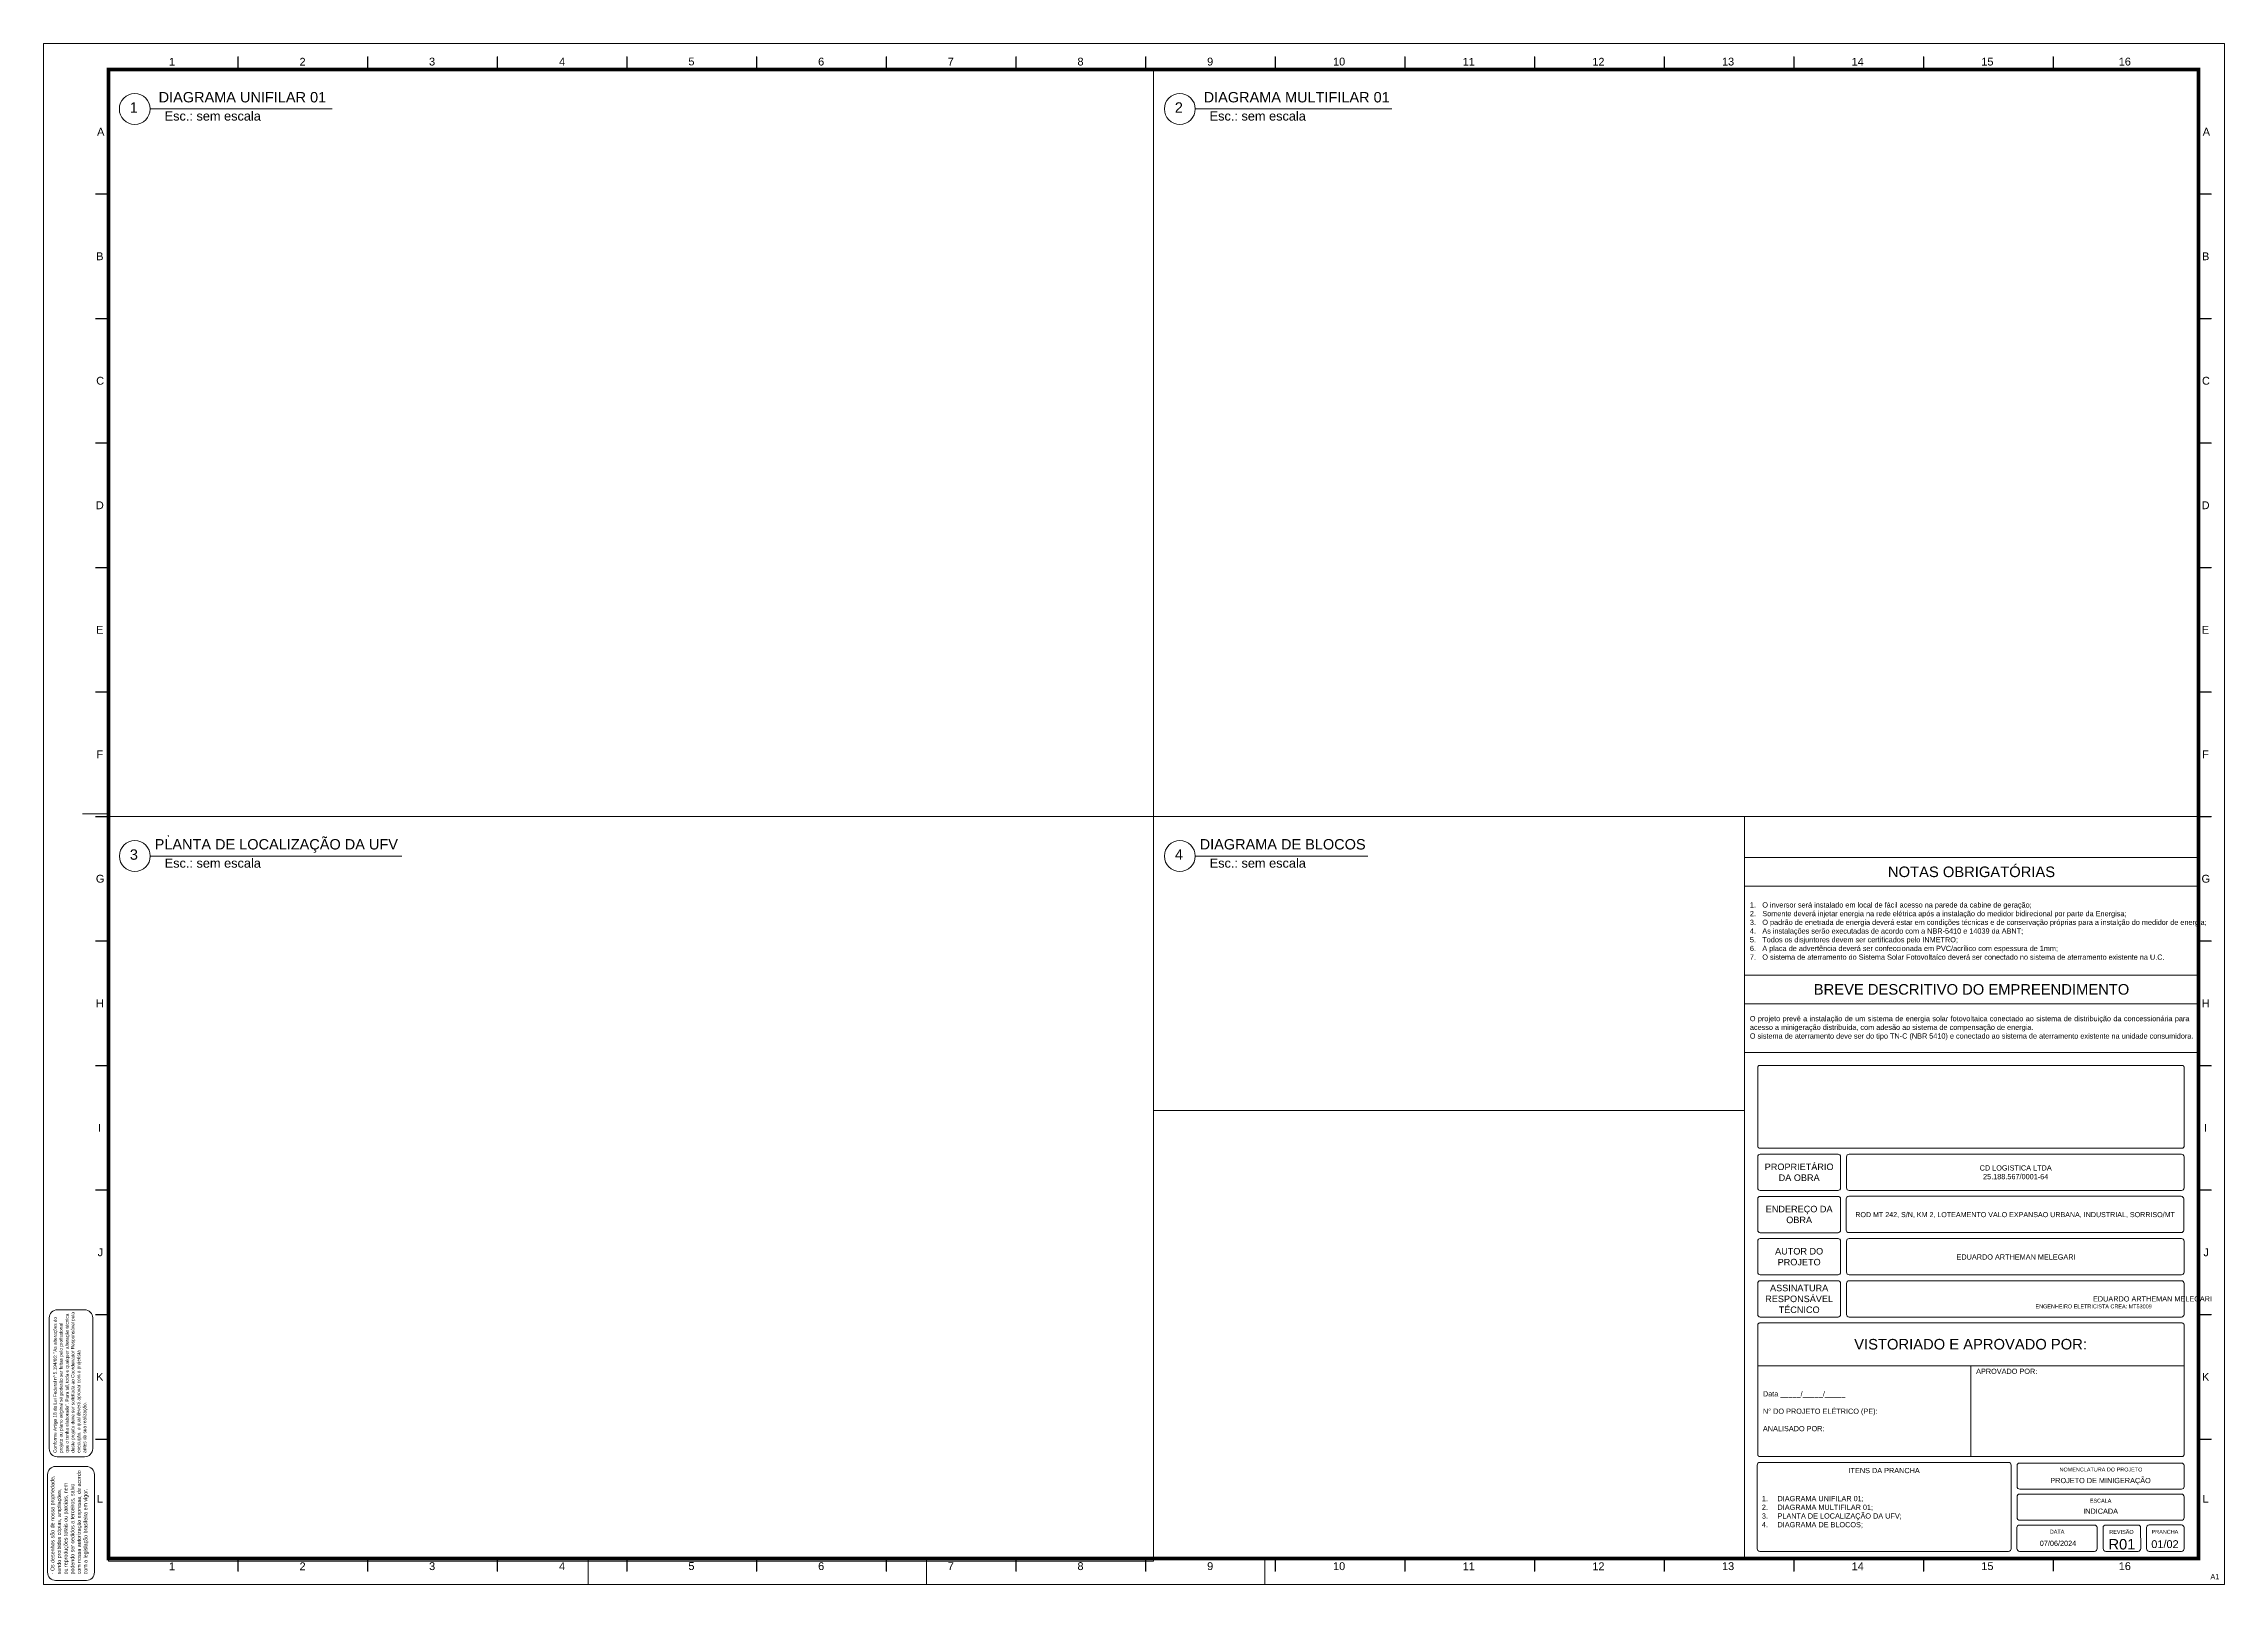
# Paper-space layout 'PROJETO ELÉTRICO MINI 1-2' of a CAD drawing. Header units: millimetres. Extents: x 0 to 841, y 0 to 594.
# The model-space entities are those that its viewports show. They can reach past a viewport. Long polylines and large blocks are cut down to what shows.
import ezdxf
from ezdxf.enums import TextEntityAlignment as Align

# ---------------------------------------------------------------- set-up
doc = ezdxf.new("R2010")
doc.units = ezdxf.units.MM
doc.layers.add('DESENHO', color=7, linetype='Continuous', lineweight=0)
doc.layers.add('PRANCHA A1', color=7, linetype='Continuous', lineweight=0)
doc.styles.add('ARIAL', font='arial.ttf')
doc.styles.add('PDF ArialMT', font='arial.ttf')

msp = doc.modelspace()

# ---------------------------------------------------------------- hatches: boundary and pattern name
at = {"layer": 'DESENHO'}
h = msp.add_hatch(dxfattribs=at)
h.set_pattern_fill('ANGLE', color=256)
h.set_pattern_definition([(0, (628.488, -1391.232), (0, 6.985), [5.08, -1.905]), (90, (628.488, -1391.232), (-6.985, 4e-16), [5.08, -1.905])])
h.paths.add_polyline_path([(3949.36, -942.95, 1), (3948.91, -942.95, 1)])

psp = doc.layouts.new('PROJETO ELÉTRICO MINI 1-2')

# ---------------------------------------------------------------- hatches: boundary and pattern name
at = {"layer": 'PRANCHA A1', "transparency": 33554559}
for points in [[(75.22, 588.88), (74.72, 588.88), (74.72, 583.88), (75.22, 583.88)], [(125.22, 588.88), (124.71, 588.88), (124.71, 583.88), (125.22, 583.88)], [(175.21, 588.88), (174.7, 588.88), (174.7, 583.88), (175.21, 583.88)], [(225.21, 588.88), (224.7, 588.88), (224.7, 583.88), (225.21, 583.88)], [(275.2, 588.88), (274.69, 588.88), (274.69, 583.88), (275.2, 583.88)], [(325.24, 588.88), (324.73, 588.88), (324.73, 583.88), (325.24, 583.88)], [(375.23, 588.88), (374.72, 588.88), (374.72, 583.88), (375.23, 583.88)], [(425.22, 588.88), (424.72, 588.88), (424.72, 583.88), (425.22, 583.88)], [(475.22, 588.88), (474.71, 588.88), (474.71, 583.88), (475.22, 583.88)], [(525.21, 588.88), (524.7, 588.88), (524.7, 583.88), (525.21, 583.88)], [(575.21, 588.88), (574.7, 588.88), (574.7, 583.88), (575.21, 583.88)], [(625.2, 588.88), (624.69, 588.88), (624.69, 583.88), (625.2, 583.88)], [(675.19, 588.88), (674.69, 588.88), (674.69, 583.88), (675.19, 583.88)], [(725.19, 588.88), (724.68, 588.88), (724.68, 583.88), (725.19, 583.88)], [(775.18, 588.88), (774.67, 588.88), (774.67, 583.88), (775.18, 583.88)], [(24.98, 535.67), (24.98, 536.13), (19.98, 536.13), (19.98, 535.67)], [(835.93, 535.67), (835.93, 536.13), (830.93, 536.13), (830.93, 535.67)], [(24.98, 487.66), (24.98, 488.17), (19.98, 488.17), (19.98, 487.66)], [(835.93, 487.66), (835.93, 488.17), (830.93, 488.17), (830.93, 487.66)], [(24.98, 439.66), (24.98, 440.17), (19.98, 440.17), (19.98, 439.66)], [(835.93, 439.66), (835.93, 440.17), (830.93, 440.17), (830.93, 439.66)], [(24.98, 391.65), (24.98, 392.16), (19.98, 392.16), (19.98, 391.65)], [(835.93, 391.65), (835.93, 392.16), (830.93, 392.16), (830.93, 391.65)], [(24.98, 343.69), (24.98, 344.2), (19.98, 344.2), (19.98, 343.69)], [(835.93, 343.69), (835.93, 344.2), (830.93, 344.2), (830.93, 343.69)], [(24.98, 295.69), (24.98, 296.2), (19.98, 296.2), (19.98, 295.69)], [(835.93, 295.69), (835.93, 296.2), (830.93, 296.2), (830.93, 295.69)], [(24.98, 247.68), (24.98, 248.19), (19.98, 248.19), (19.98, 247.68)], [(835.93, 247.68), (835.93, 248.19), (830.93, 248.19), (830.93, 247.68)], [(24.98, 199.72), (24.98, 200.19), (19.98, 200.19), (19.98, 199.72)], [(835.93, 199.72), (835.93, 200.19), (830.93, 200.19), (830.93, 199.72)], [(24.98, 151.72), (24.98, 152.23), (19.98, 152.23), (19.98, 151.72)], [(835.93, 151.72), (835.93, 152.23), (830.93, 152.23), (830.93, 151.72)], [(24.98, 103.71), (24.98, 104.22), (19.98, 104.22), (19.98, 103.71)], [(835.93, 103.71), (835.93, 104.22), (830.93, 104.22), (830.93, 103.71)], [(24.98, 55.71), (24.98, 56.22), (19.98, 56.22), (19.98, 55.71)], [(835.93, 55.71), (835.93, 56.22), (830.93, 56.22), (830.93, 55.71)], [(75.22, 9.99), (74.72, 9.99), (74.72, 5), (75.22, 5)], [(125.22, 9.99), (124.71, 9.99), (124.71, 5), (125.22, 5)], [(175.21, 9.99), (174.7, 9.99), (174.7, 5), (175.21, 5)], [(225.21, 9.99), (224.7, 9.99), (224.7, 5), (225.21, 5)], [(275.2, 9.99), (274.69, 9.99), (274.69, 5), (275.2, 5)], [(325.24, 9.99), (324.73, 9.99), (324.73, 5), (325.24, 5)], [(375.23, 9.99), (374.72, 9.99), (374.72, 5), (375.23, 5)], [(425.22, 9.99), (424.72, 9.99), (424.72, 5), (425.22, 5)], [(475.22, 9.99), (474.71, 9.99), (474.71, 5), (475.22, 5)], [(525.21, 9.99), (524.7, 9.99), (524.7, 5), (525.21, 5)], [(575.21, 9.99), (574.7, 9.99), (574.7, 5), (575.21, 5)], [(625.2, 9.99), (624.69, 9.99), (624.69, 5), (625.2, 5)], [(675.19, 9.99), (674.69, 9.99), (674.69, 5), (675.19, 5)], [(725.19, 9.99), (724.68, 9.99), (724.68, 5), (725.19, 5)], [(775.18, 9.99), (774.67, 9.99), (774.67, 5), (775.18, 5)]]:
    psp.add_hatch(color=256, dxfattribs=at).paths.add_polyline_path(points)

# ---------------------------------------------------------------- linework, layer by layer
at = {"layer": 'PRANCHA A1'}
for p, q in [((25, 583.9), (830.93, 583.9)), ((655.93, 269.09), (830.91, 269.09)), ((655.93, 234.84), (830.91, 234.84)), ((655.93, 223.78), (830.91, 223.78)), ((660.97, 99.97), (660.98, 100.02)), ((660.97, 99.93), (660.97, 99.97)), ((660.97, 85.15), (660.97, 99.93)), ((660.97, 99.93), (660.97, 99.93)), ((660.98, 100.07), (660.99, 100.12)), ((660.98, 100.02), (660.98, 100.07)), ((660.98, 100.07), (660.98, 100.07)), ((660.98, 100.02), (660.98, 100.02)), ((660.99, 100.12), (661.01, 100.17)), ((660.99, 100.12), (660.99, 100.12)), ((661.01, 100.17), (661.02, 100.22)), ((661.01, 100.17), (661.01, 100.17)), ((661.02, 100.22), (661.04, 100.27)), ((661.02, 100.22), (661.02, 100.22)), ((661.04, 100.27), (661.07, 100.32)), ((661.04, 100.27), (661.04, 100.27)), ((661.04, 100.27), (661.04, 100.27)), ((661.07, 100.32), (661.1, 100.37)), ((661.07, 100.32), (661.07, 100.32)), ((661.1, 100.37), (661.12, 100.41)), ((661.1, 100.37), (661.1, 100.37)), ((661.1, 100.37), (661.1, 100.37)), ((661.12, 100.41), (661.15, 100.45)), ((661.12, 100.41), (661.12, 100.41)), ((661.12, 100.41), (661.12, 100.41)), ((661.15, 100.45), (661.21, 100.5)), ((661.15, 100.45), (661.15, 100.45)), ((661.21, 100.5), (661.24, 100.54)), ((661.21, 100.5), (661.21, 100.5)), ((661.21, 100.5), (661.21, 100.5)), ((661.24, 100.54), (661.29, 100.58)), ((661.24, 100.54), (661.24, 100.54)), ((661.29, 100.58), (661.33, 100.61)), ((661.29, 100.58), (661.29, 100.58)), ((661.33, 100.61), (661.36, 100.63)), ((661.33, 100.61), (661.33, 100.61)), ((661.36, 100.63), (661.4, 100.65)), ((661.36, 100.63), (661.36, 100.63)), ((661.36, 100.63), (661.36, 100.63)), ((661.4, 100.65), (661.45, 100.68)), ((661.4, 100.65), (661.4, 100.65)), ((661.45, 100.68), (661.5, 100.7)), ((661.45, 100.68), (661.45, 100.68)), ((661.5, 100.7), (661.54, 100.71)), ((661.5, 100.7), (661.5, 100.7)), ((661.54, 100.71), (661.6, 100.73)), ((661.54, 100.71), (661.54, 100.71)), ((661.6, 100.73), (661.63, 100.74)), ((661.63, 100.74), (661.69, 100.75)), ((661.63, 100.74), (661.63, 100.74)), ((661.69, 100.75), (661.72, 100.75)), ((661.72, 100.75), (661.77, 100.75)), ((661.77, 100.75), (661.77, 100.75)), ((661.77, 100.75), (824.55, 100.75)), ((824.55, 100.75), (824.61, 100.75)), ((824.61, 100.75), (824.64, 100.75)), ((824.64, 100.75), (824.64, 100.75)), ((824.64, 100.75), (824.66, 100.75)), ((824.66, 100.75), (824.68, 100.75)), ((824.68, 100.75), (824.68, 100.75)), ((824.68, 100.75), (824.7, 100.74)), ((824.7, 100.74), (824.72, 100.74)), ((824.72, 100.74), (824.72, 100.74)), ((824.72, 100.74), (824.74, 100.73)), ((824.74, 100.73), (824.74, 100.73)), ((824.74, 100.73), (824.77, 100.73)), ((824.77, 100.73), (824.77, 100.73)), ((824.77, 100.73), (824.79, 100.72)), ((824.79, 100.72), (824.79, 100.72)), ((824.79, 100.72), (824.79, 100.72)), ((824.79, 100.72), (824.79, 100.72)), ((824.79, 100.72), (824.8, 100.72)), ((824.8, 100.72), (824.8, 100.72)), ((824.8, 100.72), (824.8, 100.72)), ((824.8, 100.72), (824.82, 100.71)), ((824.82, 100.71), (824.83, 100.71)), ((824.83, 100.71), (824.83, 100.71)), ((824.83, 100.71), (824.83, 100.71)), ((824.83, 100.71), (824.85, 100.7)), ((824.85, 100.7), (824.85, 100.7)), ((824.85, 100.7), (824.85, 100.7)), ((824.85, 100.7), (824.86, 100.69)), ((824.86, 100.69), (824.86, 100.69)), ((824.86, 100.69), (824.88, 100.69)), ((824.88, 100.69), (824.88, 100.69)), ((824.88, 100.69), (824.94, 100.66)), ((824.94, 100.66), (824.96, 100.65)), ((824.96, 100.65), (824.98, 100.64)), ((824.98, 100.64), (824.98, 100.64)), ((824.98, 100.64), (825.01, 100.62)), ((825.01, 100.62), (825.02, 100.61)), ((825.02, 100.61), (825.03, 100.6)), ((825.03, 100.6), (825.04, 100.59)), ((825.04, 100.59), (825.05, 100.59)), ((825.05, 100.59), (825.05, 100.59)), ((825.05, 100.59), (825.06, 100.58)), ((825.06, 100.58), (825.06, 100.58)), ((825.06, 100.58), (825.07, 100.57)), ((825.07, 100.57), (825.07, 100.57)), ((825.07, 100.57), (825.08, 100.56)), ((825.08, 100.56), (825.09, 100.56)), ((825.09, 100.56), (825.09, 100.55)), ((825.09, 100.55), (825.1, 100.55)), ((825.1, 100.55), (825.1, 100.54)), ((825.1, 100.54), (825.11, 100.54)), ((825.11, 100.54), (825.12, 100.53)), ((825.12, 100.53), (825.12, 100.53)), ((825.12, 100.53), (825.14, 100.51)), ((825.14, 100.51), (825.14, 100.51)), ((825.14, 100.51), (825.14, 100.51)), ((825.14, 100.51), (825.15, 100.5)), ((825.15, 100.5), (825.15, 100.5)), ((825.15, 100.5), (825.15, 100.49)), ((825.15, 100.49), (825.15, 100.49)), ((825.15, 100.49), (825.16, 100.49)), ((825.16, 100.49), (825.17, 100.48)), ((825.17, 100.48), (825.17, 100.47)), ((825.17, 100.47), (825.17, 100.47)), ((825.17, 100.47), (825.18, 100.46)), ((825.18, 100.46), (825.19, 100.46)), ((825.19, 100.46), (825.2, 100.45)), ((825.2, 100.45), (825.2, 100.44)), ((825.2, 100.44), (825.21, 100.43)), ((825.21, 100.43), (825.21, 100.43)), ((825.21, 100.43), (825.21, 100.42)), ((825.21, 100.42), (825.22, 100.42)), ((825.22, 100.42), (825.22, 100.42)), ((825.22, 100.42), (825.22, 100.41)), ((825.22, 100.41), (825.23, 100.4)), ((825.23, 100.4), (825.23, 100.39)), ((825.23, 100.39), (825.24, 100.39)), ((825.24, 100.39), (825.24, 100.38)), ((825.24, 100.38), (825.25, 100.37)), ((825.25, 100.37), (825.25, 100.36)), ((825.25, 100.36), (825.26, 100.35)), ((825.26, 100.35), (825.27, 100.34)), ((825.27, 100.34), (825.27, 100.34)), ((825.27, 100.34), (825.27, 100.33)), ((825.27, 100.33), (825.28, 100.32)), ((825.28, 100.32), (825.28, 100.32)), ((825.28, 100.32), (825.28, 100.31)), ((825.28, 100.31), (825.29, 100.3)), ((825.29, 100.3), (825.29, 100.3)), ((825.29, 100.3), (825.3, 100.28)), ((825.3, 100.28), (825.31, 100.26)), ((825.31, 100.26), (825.31, 100.25)), ((825.31, 100.25), (825.32, 100.23)), ((825.32, 100.23), (825.33, 100.22)), ((825.33, 100.22), (825.34, 100.18)), ((825.34, 100.18), (825.34, 100.17)), ((825.34, 100.17), (825.35, 100.15)), ((825.35, 100.15), (825.35, 100.14)), ((825.35, 100.14), (825.35, 100.13)), ((825.35, 100.13), (825.36, 100.12)), ((825.36, 100.12), (825.36, 100.11)), ((825.36, 100.11), (825.36, 100.09)), ((825.36, 100.09), (825.37, 100.07)), ((825.37, 100.07), (825.37, 100.05)), ((825.37, 100.05), (825.37, 100.04)), ((825.37, 100.04), (825.37, 100.01)), ((825.37, 100.01), (825.38, 99.99)), ((825.38, 99.99), (825.38, 99.96)), ((825.38, 99.96), (825.4, 83.41)), ((660.97, 85.15), (660.97, 50.2)), ((825.4, 84.21), (660.97, 84.21)), ((743.19, 84.21), (743.19, 49.26)), ((825.4, 83.41), (825.38, 50.07)), ((660.97, 50.11), (660.97, 50.2)), ((660.97, 50.07), (660.97, 50.11)), ((660.97, 50.01), (660.97, 50.07)), ((660.98, 49.97), (660.97, 50.01)), ((660.99, 49.91), (660.98, 49.97)), ((661, 49.86), (660.99, 49.91)), ((661.01, 49.82), (661, 49.86)), ((661.03, 49.76), (661.01, 49.82)), ((661.07, 49.68), (661.03, 49.76)), ((661.11, 49.63), (661.07, 49.68)), ((661.14, 49.58), (661.11, 49.63)), ((661.17, 49.55), (661.14, 49.58)), ((661.22, 49.49), (661.17, 49.55)), ((661.26, 49.46), (661.22, 49.49)), ((661.3, 49.42), (661.26, 49.46)), ((661.35, 49.38), (661.3, 49.42)), ((661.41, 49.36), (661.35, 49.38)), ((661.45, 49.33), (661.41, 49.36)), ((661.51, 49.31), (661.45, 49.33)), ((661.57, 49.29), (661.51, 49.31)), ((661.64, 49.27), (661.57, 49.29)), ((661.69, 49.27), (661.64, 49.27)), ((661.8, 49.26), (661.69, 49.27)), ((824.57, 49.26), (661.8, 49.26)), ((824.66, 49.27), (824.57, 49.26)), ((824.77, 49.29), (824.66, 49.27)), ((824.85, 49.32), (824.77, 49.29)), ((824.9, 49.34), (824.85, 49.32)), ((824.97, 49.37), (824.9, 49.34)), ((825.04, 49.42), (824.97, 49.37)), ((825.11, 49.48), (825.04, 49.42)), ((825.15, 49.52), (825.11, 49.48)), ((825.19, 49.56), (825.15, 49.52)), ((825.21, 49.59), (825.19, 49.56)), ((825.23, 49.61), (825.21, 49.59)), ((825.25, 49.64), (825.23, 49.61)), ((825.26, 49.67), (825.25, 49.64)), ((825.28, 49.7), (825.26, 49.67)), ((825.3, 49.73), (825.28, 49.7)), ((825.31, 49.77), (825.3, 49.73)), ((825.32, 49.8), (825.31, 49.77)), ((825.34, 49.84), (825.32, 49.8)), ((825.35, 49.87), (825.34, 49.84)), ((825.36, 49.92), (825.35, 49.87)), ((825.37, 49.95), (825.36, 49.92)), ((825.38, 50.03), (825.37, 50)), ((825.37, 50), (825.37, 49.95)), ((825.38, 50.07), (825.38, 50.03))]:
    psp.add_line(p, q, dxfattribs=at)
at = {"layer": 'PRANCHA A1', "lineweight": 0}
for p, q in [((41.1, 568.69), (111.23, 568.69)), ((444.06, 568.69), (519.88, 568.69)), ((41.12, 280.73), (138.07, 280.73)), ((444.09, 280.73), (510.59, 280.73))]:
    psp.add_line(p, q, dxfattribs=at)
psp.add_lwpolyline([(840.92, 593.87), (840.92, 0), (0, 0), (0, 593.87)], close=True, dxfattribs=at)
for points in [[(74.97, 583.88), (74.97, 588.88)], [(124.96, 583.88), (124.96, 588.88)], [(174.96, 583.88), (174.96, 588.88)], [(224.95, 583.88), (224.95, 588.88)], [(274.95, 583.88), (274.95, 588.88)], [(324.98, 583.88), (324.98, 588.88)], [(374.98, 583.88), (374.98, 588.88)], [(424.97, 583.88), (424.97, 588.88)], [(474.96, 583.88), (474.96, 588.88)], [(524.96, 583.88), (524.96, 588.88)], [(574.95, 583.88), (574.95, 588.88)], [(624.95, 583.88), (624.95, 588.88)], [(674.94, 583.88), (674.94, 588.88)], [(724.93, 583.88), (724.93, 588.88)], [(774.93, 583.88), (774.93, 588.88)], [(830.93, 535.88), (835.93, 535.88)], [(24.98, 487.92), (19.98, 487.92)], [(830.93, 487.92), (835.93, 487.92)], [(24.98, 439.91), (19.98, 439.91)], [(830.93, 439.91), (835.93, 439.91)], [(24.98, 391.91), (19.98, 391.91)], [(830.93, 391.91), (835.93, 391.91)], [(24.98, 343.95), (19.98, 343.95)], [(830.93, 343.95), (835.93, 343.95)], [(14.99, 296.96), (24.98, 296.96)], [(24.98, 295.94), (19.98, 295.94)], [(830.93, 295.94), (835.93, 295.94)], [(24.98, 247.94), (19.98, 247.94)], [(830.93, 247.94), (835.93, 247.94)], [(655.93, 9.97), (655.93, 205.05), (830.93, 205.05)], [(24.98, 199.93), (19.98, 199.93)], [(661.77, 200.06), (824.55, 200.06)], [(825.38, 199.23), (825.38, 168.9)], [(830.93, 199.93), (835.93, 199.93)], [(824.55, 168.1), (661.8, 168.1)], [(24.98, 151.97), (19.98, 151.97)], [(830.93, 151.97), (835.93, 151.97)], [(830.93, 151.84), (830.93, 98.76)], [(2.16, 52.28), (2.16, 102.7)], [(5.25, 105.79), (15.79, 105.79)], [(18.92, 102.7), (18.92, 52.28)], [(24.98, 103.97), (19.98, 103.97)], [(830.93, 103.97), (835.93, 103.97)], [(830.93, 70.27), (830.93, 70.27)], [(24.98, 55.96), (19.98, 55.96)], [(830.93, 55.96), (835.93, 55.96)], [(1.48, 4.61), (1.48, 42.33)], [(15.79, 49.15), (5.25, 49.15)], [(19.56, 42.33), (19.56, 4.61)], [(74.97, 9.99), (74.97, 5)], [(124.96, 9.99), (124.96, 5)], [(174.96, 9.99), (174.96, 5)], [(209.97, 0), (209.97, 9.99)], [(224.95, 9.99), (224.95, 5)], [(274.95, 9.99), (274.95, 5)], [(324.98, 9.99), (324.98, 5)], [(340.48, 0), (340.48, 9.99)], [(374.98, 9.99), (374.98, 5)], [(424.97, 9.99), (424.97, 5)], [(470.94, 0), (470.94, 9.99)], [(474.96, 9.99), (474.96, 5)], [(524.96, 9.99), (524.96, 5)], [(574.95, 9.99), (574.95, 5)], [(624.95, 9.99), (624.95, 5)], [(674.94, 9.99), (674.94, 5)], [(724.93, 9.99), (724.93, 5)], [(16.47, 1.48), (4.61, 1.48)]]:
    psp.add_lwpolyline(points, dxfattribs=at)
for points, const_width in [([(830.91, 583.9), (830.91, 9.97), (25, 9.97), (25, 583.9)], 1.4), ([(830.91, 583.9), (830.91, 9.97), (25, 9.97), (25, 583.9)], 1.4), ([(24.98, 9.99), (830.93, 9.99), (830.93, 583.93), (24.98, 583.93)], 1.02)]:
    psp.add_lwpolyline(points, close=True, dxfattribs=dict(at, const_width=const_width))
at = {"layer": 'PRANCHA A1', "color": 7, "lineweight": 0}
psp.add_lwpolyline([(48.02, 288.77), (48.11, 288.3)], dxfattribs=at)
at = {"layer": 'PRANCHA A1'}
for points in [[(655.93, 205.05), (830.91, 205.05), (830.91, 280.15), (655.93, 280.15)], [(660.97, 199.23), (660.97, 199.28), (660.98, 199.32), (660.98, 199.32), (660.98, 199.38), (660.98, 199.38), (660.99, 199.42), (660.99, 199.42), (661.01, 199.48), (661.01, 199.48), (661.02, 199.52), (661.02, 199.52), (661.04, 199.57), (661.04, 199.57), (661.04, 199.57), (661.07, 199.63), (661.07, 199.63), (661.1, 199.67), (661.1, 199.67), (661.1, 199.67), (661.12, 199.71), (661.12, 199.71), (661.12, 199.71), (661.15, 199.75), (661.15, 199.75), (661.21, 199.81), (661.21, 199.81), (661.21, 199.81), (661.24, 199.85), (661.24, 199.85), (661.29, 199.88), (661.29, 199.88), (661.33, 199.91), (661.33, 199.91), (661.36, 199.94), (661.36, 199.94), (661.36, 199.94), (661.4, 199.96), (661.4, 199.96), (661.45, 199.98), (661.45, 199.98), (661.5, 200), (661.5, 200), (661.54, 200.02), (661.54, 200.02), (661.6, 200.03), (661.63, 200.04), (661.63, 200.04), (661.69, 200.05), (661.72, 200.06), (661.77, 200.06), (661.77, 200.06), (824.55, 200.06), (824.61, 200.06), (824.64, 200.05), (824.64, 200.05), (824.66, 200.05), (824.68, 200.05), (824.68, 200.05), (824.7, 200.05), (824.72, 200.04), (824.72, 200.04), (824.74, 200.04), (824.74, 200.04), (824.77, 200.03), (824.77, 200.03), (824.79, 200.03), (824.79, 200.03), (824.79, 200.03), (824.79, 200.03), (824.8, 200.02), (824.8, 200.02), (824.8, 200.02), (824.82, 200.02), (824.83, 200.01), (824.83, 200.01), (824.83, 200.01), (824.85, 200.01), (824.85, 200.01), (824.85, 200.01), (824.86, 200), (824.86, 200), (824.88, 199.99), (824.88, 199.99), (824.94, 199.96), (824.96, 199.95), (824.98, 199.94), (824.98, 199.94), (825.01, 199.92), (825.02, 199.91), (825.03, 199.91), (825.04, 199.9), (825.05, 199.9), (825.05, 199.89), (825.06, 199.89), (825.06, 199.88), (825.07, 199.88), (825.07, 199.88), (825.08, 199.87), (825.09, 199.86), (825.09, 199.86), (825.1, 199.85), (825.1, 199.85), (825.11, 199.84), (825.12, 199.83), (825.12, 199.83), (825.14, 199.82), (825.14, 199.82), (825.14, 199.81), (825.15, 199.81), (825.15, 199.8), (825.15, 199.8), (825.15, 199.8), (825.16, 199.79), (825.17, 199.78), (825.17, 199.78), (825.17, 199.78), (825.18, 199.77), (825.19, 199.76), (825.2, 199.75), (825.2, 199.74), (825.21, 199.74), (825.21, 199.74), (825.21, 199.73), (825.22, 199.72), (825.22, 199.72), (825.22, 199.71), (825.23, 199.71), (825.23, 199.7), (825.24, 199.69), (825.24, 199.68), (825.25, 199.68), (825.25, 199.67), (825.26, 199.66), (825.27, 199.65), (825.27, 199.64), (825.27, 199.64), (825.28, 199.63), (825.28, 199.63), (825.28, 199.62), (825.29, 199.61), (825.29, 199.6), (825.3, 199.58), (825.31, 199.57), (825.31, 199.55), (825.32, 199.54), (825.33, 199.52), (825.34, 199.49), (825.34, 199.47), (825.35, 199.46), (825.35, 199.45), (825.35, 199.44), (825.36, 199.43), (825.36, 199.41), (825.36, 199.39), (825.37, 199.38), (825.37, 199.36), (825.37, 199.34), (825.37, 199.32), (825.38, 199.3), (825.38, 199.26), (825.38, 168.9), (825.38, 168.87), (825.37, 168.84), (825.37, 168.79), (825.36, 168.75), (825.35, 168.7), (825.34, 168.68), (825.32, 168.63), (825.31, 168.61), (825.3, 168.57), (825.28, 168.54), (825.26, 168.51), (825.25, 168.48), (825.23, 168.45), (825.21, 168.43), (825.19, 168.4), (825.15, 168.36), (825.11, 168.32), (825.04, 168.26), (824.97, 168.21), (824.9, 168.18), (824.85, 168.16), (824.77, 168.13), (824.66, 168.11), (824.57, 168.1), (661.8, 168.1), (661.69, 168.1), (661.64, 168.11), (661.57, 168.13), (661.51, 168.15), (661.45, 168.17), (661.41, 168.19), (661.35, 168.22), (661.3, 168.26), (661.26, 168.29), (661.22, 168.33), (661.17, 168.38), (661.14, 168.42), (661.11, 168.46), (661.07, 168.52), (661.03, 168.6), (661.01, 168.66), (661, 168.7), (660.99, 168.74), (660.98, 168.81), (660.97, 168.84), (660.97, 168.9), (660.97, 168.95), (660.97, 169.04), (660.97, 199.23)]]:
    psp.add_lwpolyline(points, close=True, dxfattribs=at)
at = {"layer": 'PRANCHA A1', "lineweight": 0}
for points in [[(660.97, 164.83, -0.414214), (661.97, 165.83), (691.93, 165.83, -0.414214), (692.93, 164.83), (692.93, 152.83, -0.414214), (691.93, 151.83), (661.97, 151.83, -0.414214), (660.97, 152.83)], [(695.2, 164.83, -0.414214), (696.2, 165.83), (824.38, 165.83, -0.414214), (825.38, 164.83), (825.38, 152.83, -0.414214), (824.38, 151.83), (696.2, 151.83, -0.414214), (695.2, 152.83)], [(660.97, 148.56, -0.414214), (661.97, 149.56), (691.93, 149.56, -0.414214), (692.93, 148.56), (692.93, 136.56, -0.414214), (691.93, 135.56), (661.97, 135.56, -0.414214), (660.97, 136.56)], [(695.07, 148.57, -0.414214), (696.07, 149.57), (824.24, 149.57, -0.414214), (825.24, 148.57), (825.24, 136.57, -0.414214), (824.24, 135.57), (696.07, 135.57, -0.414214), (695.07, 136.57)], [(660.97, 132.29, -0.414214), (661.97, 133.29), (691.93, 133.29, -0.414214), (692.93, 132.29), (692.93, 120.3, -0.414214), (691.93, 119.3), (661.97, 119.3, -0.414214), (660.97, 120.3)], [(695.2, 132.29, -0.414214), (696.2, 133.29), (824.38, 133.29, -0.414214), (825.38, 132.29), (825.38, 120.3, -0.414214), (824.38, 119.3), (696.2, 119.3, -0.414214), (695.2, 120.3)], [(660.97, 116.02, -0.414214), (661.97, 117.02), (691.93, 117.02, -0.414214), (692.93, 116.02), (692.93, 104.03, -0.414214), (691.93, 103.03), (661.97, 103.03, -0.414214), (660.97, 104.03)], [(695.2, 116.02, -0.414214), (696.2, 117.02), (824.38, 117.02, -0.414214), (825.38, 116.02), (825.38, 104.03, -0.414214), (824.38, 103.03), (696.2, 103.03, -0.414214), (695.2, 104.03)], [(660.77, 45.99, -0.414214), (661.77, 46.99), (757.68, 46.99, -0.414214), (758.68, 45.99), (758.68, 13.73, -0.414214), (757.68, 12.73), (661.77, 12.73, -0.414214), (660.77, 13.73)], [(760.96, 45.78, -0.414214), (761.96, 46.78), (824.36, 46.78, -0.414214), (825.36, 45.78), (825.39, 37.71, -0.414214), (824.39, 36.71), (761.99, 36.71, -0.414214), (760.99, 37.71)], [(760.97, 33.78, -0.414214), (761.97, 34.78), (824.36, 34.78, -0.414214), (825.36, 33.78), (825.39, 25.71, -0.414214), (824.39, 24.71), (762, 24.71, -0.414214), (761, 25.71)], [(760.9, 21.86, -0.414214), (761.9, 22.86), (790.83, 22.86, -0.414214), (791.83, 21.86), (791.86, 13.79, -0.402785), (790.86, 12.73), (761.93, 12.73, -0.402785), (760.93, 13.79)], [(794.15, 21.86, -0.414214), (795.15, 22.86), (807.62, 22.86, -0.414214), (808.62, 21.86), (808.65, 13.79, -0.402785), (807.65, 12.73), (795.18, 12.73, -0.402785), (794.18, 13.79)], [(810.89, 21.91, -0.414214), (811.89, 22.91), (824.36, 22.91, -0.414214), (825.36, 21.91), (825.39, 13.84, -0.392366), (824.39, 12.73), (811.92, 12.73, -0.392366), (810.92, 13.84)]]:
    psp.add_lwpolyline(points, format="xyb", close=True, dxfattribs=at)
psp.add_lwpolyline([(1.52, 42.34, -0.414213), (4.61, 45.46), (16.47, 45.46)], format="xyb", dxfattribs=at)
for centre in [(35.15, 568.69), (438.12, 568.69), (35.17, 280.73), (438.14, 280.73)]:
    psp.add_circle(centre, 5.95, dxfattribs=at)
for centre, radius, start, end in [((824.55, 199.23), 0.825, 0.00008, 89.99992), ((824.55, 168.93), 0.829, 270.19013, 358.32175), ((5.27, 102.72), 3.11, 90.09896, 180.09897), ((15.81, 102.72), 3.11, 359.90101, 89.90106), ((5.27, 52.3), 3.11, 180.00001, 269.99999), ((15.81, 52.3), 3.11, 270.00002, 359.99998), ((16.49, 42.35), 3.11, 0.09884, 90.0989), ((4.64, 4.64), 3.11, 180, 270), ((16.49, 4.64), 3.11, 270, 360)]:
    psp.add_arc(centre, radius, start, end, dxfattribs=at)

# ---------------------------------------------------------------- texts
at = {"layer": 'PRANCHA A1', "lineweight": 0, "style": 'ARIAL'}
for s, height, p in [('1', 4, (34.79, 567.26)), ('Esc.: sem escala', 3.5155, (65.21, 564.21)), ('2', 4, (437.76, 567.26)), ('Esc.: sem escala', 3.5155, (468.17, 564.21)), ('3', 4, (34.81, 279.3)), ('Esc.: sem escala', 3.5155, (65.23, 276.25)), ('4', 4, (437.78, 279.3)), ('Esc.: sem escala', 3.5155, (468.19, 276.25))]:
    psp.add_text(s, height=height, rotation=359.99297, dxfattribs=at).set_placement(p, align=Align.CENTER)
at = {"layer": 'PRANCHA A1', "attachment_point": 4, "style": 'PDF ArialMT'}
for s, insert, char_height in [('1', (48.34, 586.89), 3.02), ('2', (98.68, 586.89), 3.02), ('3', (148.63, 586.93), 3.02), ('4', (198.76, 586.93), 3.02), ('5', (248.63, 586.97), 3.02), ('6', (298.66, 586.93), 3.02), ('7', (348.62, 586.93), 3.02), ('8', (398.66, 586.93), 3.02), ('9', (448.65, 586.93), 3.02), ('10', (497.21, 586.93), 3.017), ('11', (547.2, 586.89), 3.017), ('12', (597.2, 586.89), 3.017), ('13', (647.2, 586.93), 3.017), ('14', (697.19, 586.89), 3.017), ('15', (747.19, 586.93), 3.017), ('16', (800.19, 586.93), 3.017), ('A', (20.62, 559.92), 3.02), ('A', (832.57, 559.92), 3.02), ('B', (20.28, 511.91), 3.02), ('B', (832.28, 511.91), 3.02), ('C', (20.28, 463.91), 3.02), ('C', (832.28, 463.91), 3.02), ('D', (20.15, 415.94), 3.02), ('D', (832.15, 415.94), 3.02), ('E', (20.28, 367.94), 3.02), ('E', (832.24, 367.94), 3.02), ('F', (20.36, 319.93), 3.02), ('F', (832.36, 319.93), 3.02), ('G', (20.15, 271.97), 3.02), ('G', (832.11, 271.97), 3.02), ('H', (20.15, 223.96), 3.02), ('H', (832.15, 223.96), 3.02), ('I', (21, 175.95), 3.02), ('I', (833, 175.95), 3.02), ('J', (20.83, 127.99), 3.02), ('J', (832.83, 127.99), 3.02), ('K', (20.28, 79.98), 3.02), ('K', (832.28, 79.98), 3.02), ('L', (20.53, 32.99), 3.02), ('L', (832.49, 32.99), 3.02), ('1', (48.34, 6.96), 3.02), ('2', (98.68, 6.96), 3.02), ('3', (148.63, 7), 3.02), ('4', (198.76, 7), 3.02), ('5', (248.63, 7.04), 3.02), ('6', (298.66, 7), 3.02), ('7', (348.62, 7), 3.02), ('8', (398.66, 7), 3.02), ('9', (448.65, 7), 3.02), ('10', (497.21, 7), 3.017), ('11', (547.2, 6.96), 3.017), ('12', (597.2, 6.96), 3.017), ('13', (647.2, 7), 3.017), ('14', (697.19, 6.96), 3.017), ('15', (747.19, 7), 3.017), ('16', (800.19, 7), 3.017), ('A1', (835.54, 2.99), 2.012)]:
    psp.add_mtext(s, dxfattribs=dict(at, insert=insert, char_height=char_height))
at = {"layer": 'PRANCHA A1', "lineweight": 0, "char_height": 4.0019, "attachment_point": 1, "rotation": 359.99297, "style": 'ARIAL'}
for s, insert in [('\\pxi-3,l3.38813,t3.38813,4;DIAGRAMA UNIFILAR 01', (42.8, 575.23)), ('\\pxi-3,l3.38813,t3.38813,4;DIAGRAMA MULTIFILAR 01', (445.77, 575.23)), ('PLANTA DE LOCALIZAÇÃO DA UFV', (42.82, 287.27)), ('DIAGRAMA DE BLOCOS', (445.79, 287.27))]:
    psp.add_mtext_dynamic_manual_height_columns(s, width=336.822, gutter_width=42.69, heights=[0], dxfattribs=dict(at, insert=insert))
at = {"layer": 'PRANCHA A1', "lineweight": 0, "style": 'PDF ArialMT'}
for s, insert, char_height, width, attachment_point in [('\\pxqc;NOTAS OBRIGATÓRIAS', (655.93, 274.62), 4.0715, 174.9788, 4), ('\\pxi-2,l3,r1.98476,t3.38813,4;1.^IO inversor será instalado em local de fácil acesso na parede da cabine de geração;\\P2.^ISomente deverá injetar energia na rede elétrica após a instalação do medidor bidirecional por parte da Energisa;\\P3.^IO padrão de enetrada de energia deverá estar em condições técnicas e de conservação próprias para a instalção do medidor de energia;\\P4.^IAs instalações serão executadas de acordo com a NBR-5410 e 14039 da ABNT;\\P5.^ITodos os disjuntores devem ser certificados pelo INMETRO;\\P6.^IA placa de advertência deverá ser confeccionada em PVC/acrílico com espessura de 1mm;\\P7.^IO sistema de aterramento do Sistema Solar Fotovoltaíco deverá ser conectado no sistema de aterramento existente na U.C. ', (655.93, 251.82), 2.0116, 174.9788, 4), ('\\pxqc;BREVE DESCRITIVO DO EMPREENDIMENTO', (655.93, 229.31), 4.0715, 174.9788, 4), ('\\pxl1,r1.98476,qj,t3.38813,4;O projeto prevê a instalação de um sistema de energia solar fotovoltaica conectado ao sistema de distribuição da concessionária para acesso a minigeração distribuída, com adesão ao sistema de compensação de energia.\\P\\pr2.79533E-006,t3.38813,4,31;O sistema de aterramento deve ser do tipo TN-C (NBR 5410) e conectado ao sistema de aterramento existente na unidade consumidora.', (655.93, 214.42), 2.0116, 174.9788, 4), ('\\pxqc;PROPRIETÁRIO\\PDA OBRA', (661.26, 158.83), 2.5145, 31.3748, 4), ('\\pxqc;CD LOGISTICA LTDA\\P25.188.567/0001-64', (695.2, 158.83), 2.0116, 130.4913, 4), ('\\pxqc;ENDEREÇO DA OBRA', (661.26, 142.56), 2.5145, 31.3748, 4), ('\\pxqc;ROD MT 242, S/N, KM 2, LOTEAMENTO VALO EXPANSAO URBANA, INDUSTRIAL, SORRISO/MT', (695.2, 142.34), 1.96, 130.035, 4), ('\\pxqc;AUTOR DO PROJETO', (661.26, 126.29), 2.5145, 31.3748, 4), ('\\pxqc;EDUARDO ARTHEMAN MELEGARI', (695.5, 126.18), 2.0116, 130.1473, 4), ('\\pxqc;ASSINATURA RESPONSÁVEL TÉCNICO', (661.26, 110.03), 2.5145, 31.3748, 4), ('\\pxqc;VISTORIADO E APROVADO POR:', (660.97, 92.54), 4.0715, 164.1611, 4), ('\\pxl1,r2.79533E-006,qj,t3.38813,4,31;APROVADO POR:', (784.29, 83.13), 2.0116, 82.2142, 2), ('\\pxl1,r2.79533E-006,qj,t3.38813,4,31;Data _____/_____/_____\\P\\PN° DO PROJETO ELÉTRICO (PE):\\P\\PANALISADO POR:', (660.97, 66.73), 2.0116, 82.2152, 4), ('\\pxqc;ITENS DA PRANCHA', (660.77, 43.86), 2.0116, 97.9099, 4), ('\\pxqc;NOMENCLATURA DO PROJETO', (760.96, 44.26), 1.5087, 64.7452, 4), ('\\pxi-3,l3.38813,t3.38813,4;1.^IDIAGRAMA UNIFILAR 01;\\P2.^IDIAGRAMA MULTIFILAR 01;\\P3.^IPLANTA DE LOCALIZAÇÃO DA UFV;\\P4.^IDIAGRAMA DE BLOCOS;', (661.78, 27.85), 2.0116, 95.903, 4), ('\\pxqc;PROJETO DE MINIGERAÇÃO ', (761.96, 39.72), 2.0116, 62.4203, 4), ('\\pxqc;INDICADA', (761, 28.19), 2.0116, 64.3905, 4), ('\\pxqc;ESCALA', (760.99, 32.24), 1.5087, 64.3905, 4), ('\\pxqc;07/06/2024', (761.92, 15.81), 2.0116, 29.694, 4), ('\\pxqc;DATA', (760.92, 20.32), 1.509, 30.9869, 4), ('\\pxqc;R01', (794.46, 15.44), 4.023, 13.8968, 4), ('\\pxqc;REVISÃO', (794.16, 20.2), 1.5087, 14.1637, 4), ('\\pxqc;01/02', (810.91, 15.49), 3.0174, 14.1933, 4), ('\\pxqc;PRANCHA', (810.91, 20.25), 1.5087, 14.1637, 4)]:
    psp.add_mtext(s, dxfattribs=dict(at, insert=insert, char_height=char_height, width=width, attachment_point=attachment_point))
at = {"layer": 'PRANCHA A1', "lineweight": 0, "attachment_point": 4, "style": 'PDF ArialMT'}
for s, insert, char_height in [('\\pxqc;EDUARDO ARTHEMAN MELEGARI', (790.26, 110.03), 2.0116), ('ENGENHEIRO ELETRICISTA CREA: MT53009', (768.07, 107.14), 1.5087)]:
    psp.add_mtext(s, dxfattribs=dict(at, insert=insert, char_height=char_height))
at = {"layer": 'PRANCHA A1', "attachment_point": 4, "rotation": 90, "style": 'PDF ArialMT'}
for s, insert, char_height in [('Conforme Artigo 18 da Lei Federal nº 5.194/66: "As alterações do', (4.61, 50.67), 1.2907), ('que o tenha elaborado". Para tal, toda e qualquer alteração técnica', (9.22, 50.76), 1.2907), ('deste projeto deve ser solicitada ao Coordenador Responsável pela', (11.42, 50.72), 1.2907), ('projeto ou plano original só poderão ser feitas pelo profissional', (6.89, 50.63), 1.2907), ('execução, o qual deverá aprovar com o projetista', (13.71, 50.72), 1.2907), ('antes da sua realização.', (16, 50.72), 1.2907), ('com nossa autorização expressa, de acordo', (13.84, 3.85), 1.4637), ('- Os desenhos são de nossa propriedade,', (3.63, 3.85), 1.4637), ('sendo proibidos cópias, ampliações,', (6.17, 3.89), 1.4637), ('ou reproduções totais ou parciais, nem', (8.71, 3.85), 1.4637), ('podendo ser cedidos a terceiros, salvo', (11.34, 3.81), 1.4637), ('com a legislação brasileira em vigor.', (16.38, 3.85), 1.4637)]:
    psp.add_mtext(s, dxfattribs=dict(at, insert=insert, char_height=char_height))

# ---------------------------------------------------------------- viewports
at = {"layer": 'PRANCHA A1', "view_target_point": (2714.96, 1089.96)}
for center, size, view_center_point, view_height, status in [((226.47, 439.92), (402.94, 287.9626), (2601.64, -3378.96), 111.1251, 3), ((629.45, 439.92), (402.96, 287.9626), (2800.91, -3396.08), 142.4504, 4), ((226.48, 152.46), (402.96, 286.9572), (1880.69, -2989.14), 153.4317, 5), ((541.95, 239.32), (227.97, 113.2433), (1270.96, -2016.99), 154.1493, 6)]:
    psp.add_viewport(center=center, size=size, view_center_point=view_center_point, view_height=view_height, status=status, dxfattribs=at)
vp = psp.add_viewport(center=(743.17, 184.08), size=(164.41, 31.9606), view_center_point=(577.96, -3125.01), view_height=217.0465, dxfattribs=at)
vp.dxf.flags = 0x10000  # cut along an outline
vp.dxf.clipping_boundary_handle = psp.add_lwpolyline([(660.97, 199.23), (660.97, 199.28), (660.98, 199.32), (660.98, 199.32), (660.98, 199.38), (660.98, 199.38), (660.99, 199.42), (660.99, 199.42), (661.01, 199.48), (661.01, 199.48), (661.02, 199.52), (661.02, 199.52), (661.04, 199.57), (661.04, 199.57), (661.04, 199.57), (661.07, 199.63), (661.07, 199.63), (661.1, 199.67), (661.1, 199.67), (661.1, 199.67), (661.12, 199.71), (661.12, 199.71), (661.12, 199.71), (661.15, 199.75), (661.15, 199.75), (661.21, 199.81), (661.21, 199.81), (661.21, 199.81), (661.24, 199.85), (661.24, 199.85), (661.29, 199.88), (661.29, 199.88), (661.33, 199.91), (661.33, 199.91), (661.36, 199.94), (661.36, 199.94), (661.36, 199.94), (661.4, 199.96), (661.4, 199.96), (661.45, 199.98), (661.45, 199.98), (661.5, 200), (661.5, 200), (661.54, 200.02), (661.54, 200.02), (661.6, 200.03), (661.63, 200.04), (661.63, 200.04), (661.69, 200.05), (661.72, 200.06), (661.77, 200.06), (661.77, 200.06), (824.55, 200.06), (824.61, 200.06), (824.64, 200.05), (824.64, 200.05), (824.66, 200.05), (824.68, 200.05), (824.68, 200.05), (824.7, 200.05), (824.72, 200.04), (824.72, 200.04), (824.74, 200.04), (824.74, 200.04), (824.77, 200.03), (824.77, 200.03), (824.79, 200.03), (824.79, 200.03), (824.79, 200.03), (824.79, 200.03), (824.8, 200.02), (824.8, 200.02), (824.8, 200.02), (824.82, 200.02), (824.83, 200.01), (824.83, 200.01), (824.83, 200.01), (824.85, 200.01), (824.85, 200.01), (824.85, 200.01), (824.86, 200), (824.86, 200), (824.88, 199.99), (824.88, 199.99), (824.94, 199.96), (824.96, 199.95), (824.98, 199.94), (824.98, 199.94), (825.01, 199.92), (825.02, 199.91), (825.03, 199.91), (825.04, 199.9), (825.05, 199.9), (825.05, 199.89), (825.06, 199.89), (825.06, 199.88), (825.07, 199.88), (825.07, 199.88), (825.08, 199.87), (825.09, 199.86), (825.09, 199.86), (825.1, 199.85), (825.1, 199.85), (825.11, 199.84), (825.12, 199.83), (825.12, 199.83), (825.14, 199.82), (825.14, 199.82), (825.14, 199.81), (825.15, 199.81), (825.15, 199.8), (825.15, 199.8), (825.15, 199.8), (825.16, 199.79), (825.17, 199.78), (825.17, 199.78), (825.17, 199.78), (825.18, 199.77), (825.19, 199.76), (825.2, 199.75), (825.2, 199.74), (825.21, 199.74), (825.21, 199.74), (825.21, 199.73), (825.22, 199.72), (825.22, 199.72), (825.22, 199.71), (825.23, 199.71), (825.23, 199.7), (825.24, 199.69), (825.24, 199.68), (825.25, 199.68), (825.25, 199.67), (825.26, 199.66), (825.27, 199.65), (825.27, 199.64), (825.27, 199.64), (825.28, 199.63), (825.28, 199.63), (825.28, 199.62), (825.29, 199.61), (825.29, 199.6), (825.3, 199.58), (825.31, 199.57), (825.31, 199.55), (825.32, 199.54), (825.33, 199.52), (825.34, 199.49), (825.34, 199.47), (825.35, 199.46), (825.35, 199.45), (825.35, 199.44), (825.36, 199.43), (825.36, 199.41), (825.36, 199.39), (825.37, 199.38), (825.37, 199.36), (825.37, 199.34), (825.37, 199.32), (825.38, 199.3), (825.38, 199.26), (825.38, 168.9), (825.38, 168.87), (825.37, 168.84), (825.37, 168.79), (825.36, 168.75), (825.35, 168.7), (825.34, 168.68), (825.32, 168.63), (825.31, 168.61), (825.3, 168.57), (825.28, 168.54), (825.26, 168.51), (825.25, 168.48), (825.23, 168.45), (825.21, 168.43), (825.19, 168.4), (825.15, 168.36), (825.11, 168.32), (825.04, 168.26), (824.97, 168.21), (824.9, 168.18), (824.85, 168.16), (824.77, 168.13), (824.66, 168.11), (824.57, 168.1), (661.8, 168.1), (661.69, 168.1), (661.64, 168.11), (661.57, 168.13), (661.51, 168.15), (661.45, 168.17), (661.41, 168.19), (661.35, 168.22), (661.3, 168.26), (661.26, 168.29), (661.22, 168.33), (661.17, 168.38), (661.14, 168.42), (661.11, 168.46), (661.07, 168.52), (661.03, 168.6), (661.01, 168.66), (661, 168.7), (660.99, 168.74), (660.98, 168.81), (660.97, 168.84), (660.97, 168.9), (660.97, 168.95), (660.97, 169.04), (660.97, 199.23)], format="xyb", close=True, dxfattribs={"invisible": 1}).dxf.handle

doc.saveas('drawing.dxf')
